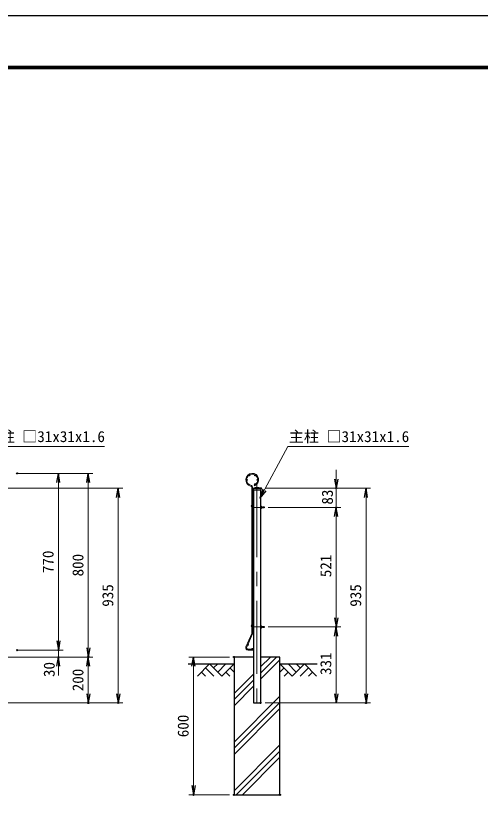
# Model space of a CAD drawing. Units: millimetres, scale not verified. Extents: x -4200 to 4200, y -2970 to 2970.
# Drawn here: x -731 to 1292, y -435 to 2970 of the extents above; entities that cross this region are included whole.
import ezdxf
from ezdxf.enums import TextEntityAlignment as Align

# ---------------------------------------------------------------- set-up
doc = ezdxf.new("R2010")
doc.units = ezdxf.units.MM
doc.header["$LTSCALE"] = 10
doc.header["$PDMODE"] = 32
doc.header["$PDSIZE"] = 5
doc.linetypes.add('USER1', pattern=[50.8, 31.75, -6.35, 6.35, -6.35])
for name, color, linetype, lineweight in [('0-1_D-BGD', 7, 'Continuous', 25), ('0-2_D-STR4', 7, 'Continuous', 25), ('0-3_D-STR-DIM', 7, 'Continuous', 13), ('0-4_D-STR3', 3, 'Continuous', 13), ('0-5_D-BMK', 2, 'USER1', 13), ('0-6_D-STR1', 1, 'Continuous', 25), ('0-7_D-STR2', 7, 'Continuous', 13), ('0-8_D-DCR-HCH', 7, 'Continuous', 13), ('0-B_D-STR-TXT', 7, 'Continuous', 25), ('0-C_D-TTL', 7, 'Continuous', 25)]:
    doc.layers.add(name, color=color, linetype=linetype, lineweight=lineweight)
doc.layers.add('0-9_0', color=7, linetype='Continuous')
doc.layers.add('0-A_Defpoints', color=7, linetype='Continuous')
doc.styles.add('ＭＳ ゴシック', font='')
doc.styles.get('ＭＳ ゴシック').set_extended_font_data('MS Gothic')

# ---------------------------------------------------------------- blocks, each defined once
blk = doc.blocks.new('_Open')
at = {"layer": '0-9_0'}
blk.add_line((-10, 1.667), (0, 0), dxfattribs=at)
blk.add_lwpolyline([(-10, -1.667), (0, 0), (-10, 0)], dxfattribs=at)

msp = doc.modelspace()

# ---------------------------------------------------------------- linework, layer by layer
at = {"layer": '0-1_D-BGD'}
for p, q in [((19.69, 146.6), (219.69, 146.6)), ((419.69, 146.6), (582.22, 146.6))]:
    msp.add_line(p, q, dxfattribs=at)
at = {"layer": '0-2_D-STR4'}
msp.add_lwpolyline([(304.19, 176.6), (219.69, 176.6), (219.69, -423.4), (419.69, -423.4), (419.69, 176.6), (335.19, 176.6)], dxfattribs=at)
at = {"layer": '0-3_D-STR-DIM'}
for p, q in [((664.38, 951.6), (664.38, 991.6)), ((-724.67, 976.6), (-524.67, 976.6)), ((-704.67, 976.6), (-394.67, 976.6)), ((-544.67, 936.6), (-544.67, 246.6)), ((-414.67, 936.6), (-414.67, 216.6)), ((-963.63, 911.6), (-264.67, 911.6)), ((356.19, 911.6), (684.38, 911.6)), ((356.19, 911.6), (814.38, 911.6)), ((664.38, 828.6), (664.38, 911.6)), ((-284.67, 871.6), (-284.67, 16.6)), ((794.38, 871.6), (794.38, 16.6)), ((368.52, 828.6), (684.38, 828.6)), ((368.52, 828.6), (684.38, 828.6)), ((664.38, 347.6), (664.38, 788.6)), ((664.38, 788.6), (664.38, 748.6)), ((368.52, 307.6), (684.38, 307.6)), ((368.52, 307.6), (684.38, 307.6)), ((-544.67, 246.6), (-544.67, 286.6)), ((664.38, 16.6), (664.38, 267.6)), ((-724.67, 206.6), (-524.67, 206.6)), ((-704.67, 206.6), (-524.67, 206.6)), ((-544.67, 206.6), (-544.67, 176.6)), ((-880.13, 176.6), (-524.67, 176.6)), ((-880.13, 176.6), (-394.67, 176.6)), ((-860.13, 176.6), (-394.67, 176.6)), ((199.69, 176.6), (23.29, 176.6)), ((-544.67, 136.6), (-544.67, 96.6)), ((-414.67, 136.6), (-414.67, 16.6)), ((43.29, 136.6), (43.29, -383.4)), ((-964.63, -23.4), (-394.67, -23.4)), ((-964.63, -23.4), (-264.67, -23.4)), ((355.19, -23.4), (684.38, -23.4)), ((355.19, -23.4), (814.38, -23.4)), ((199.69, -423.4), (23.29, -423.4))]:
    msp.add_line(p, q, dxfattribs=at)
at = {"layer": '0-4_D-STR3'}
for p, q in [((296.56, 838.5), (296.99, 839.07)), ((303.69, 839.32), (300.59, 841.65)), ((300.71, 835.37), (303.69, 839.32)), ((302.79, 831.2), (304.19, 831.2)), ((302.79, 826), (304.19, 826)), ((339.32, 834.13), (335.19, 834.13)), ((335.19, 834.13), (335.19, 823.08)), ((339.32, 831.36), (335.19, 831.36)), ((339.32, 825.84), (335.19, 825.84)), ((339.32, 823.08), (335.19, 823.08)), ((339.82, 832.76), (339.82, 824.26)), ((339.82, 826), (343.83, 826)), ((296.56, 317.5), (296.99, 318.07)), ((303.69, 318.32), (300.59, 320.65)), ((300.71, 314.37), (303.69, 318.32)), ((302.79, 310.2), (304.19, 310.2)), ((335.19, 313.13), (335.19, 302.08)), ((339.32, 313.13), (335.19, 313.13)), ((339.32, 310.36), (335.19, 310.36)), ((339.82, 311.76), (339.82, 303.26)), ((302.79, 305), (304.19, 305)), ((339.32, 304.84), (335.19, 304.84)), ((339.32, 302.08), (335.19, 302.08)), ((339.82, 305), (343.83, 305))]:
    msp.add_line(p, q, dxfattribs=at)
for points in [[(339.82, 831.2), (343.83, 831.2), (343.83, 826)], [(339.82, 310.2), (343.83, 310.2), (343.83, 305)]]:
    msp.add_lwpolyline(points, dxfattribs=at)
for centre, radius, start, end in [((302.79, 833.8), 7.8, 143, 221.96156), ((302.79, 833.8), 2.6, 143, 147.797), ((302.79, 833.8), 2.6, 212.203, 270), ((302.79, 833.8), 7.8, 253.6171, 270), ((335.16, 825.82), 0.031, 40.87793, 319.12207), ((331.94, 828.6), 7.88, 339.48158, 20.51842), ((337.7, 824.46), 2.13, 319.53759, 40.46241), ((337.67, 832.75), 2.16, 320.19668, 39.80332), ((340.79, 828.6), 4, 319.4584, 40.5416), ((302.79, 312.8), 7.8, 143, 221.96156), ((302.79, 312.8), 2.6, 143, 147.797), ((302.79, 312.8), 2.6, 212.203, 270), ((331.94, 307.6), 7.88, 339.48158, 20.51842), ((337.67, 311.75), 2.16, 320.19668, 39.80332), ((340.79, 307.6), 4, 319.4584, 40.5416), ((302.79, 312.8), 7.8, 253.6171, 270), ((335.16, 304.82), 0.031, 40.87793, 319.12207), ((337.7, 303.46), 2.13, 319.53759, 40.46241)]:
    msp.add_arc(centre, radius, start, end, dxfattribs=at)
at = {"layer": '0-5_D-BMK'}
for p, q in [((319.69, 929.1), (319.69, -45.15)), ((302.79, 828.6), (348.52, 828.6)), ((302.79, 307.6), (348.52, 307.6))]:
    msp.add_line(p, q, dxfattribs=at)
at = {"layer": '0-6_D-STR1'}
for p, q in [((303.19, 911.6), (313.69, 915.6)), ((303.19, 911.6), (336.19, 911.6)), ((303.19, 911.6), (303.19, 904.6)), ((303.19, 904.6), (336.19, 904.6)), ((304.19, 904.6), (304.19, -23.4)), ((313.69, 915.6), (325.69, 915.6)), ((325.69, 915.6), (336.19, 911.6)), ((335.19, 904.6), (335.19, -23.4)), ((336.19, 911.6), (336.19, 904.6)), ((304.19, -23.4), (335.19, -23.4))]:
    msp.add_line(p, q, dxfattribs=at)
at = {"layer": '0-7_D-STR2'}
for p, q in [((307.63, 925.86), (308.94, 922.51)), ((296.99, 915.19), (296.99, 832.6)), ((300.59, 915.19), (300.59, 832.6)), ((296.99, 832.6), (296.99, 311.6)), ((300.59, 832.6), (300.59, 311.6)), ((296.99, 281.66), (296.99, 311.6)), ((300.59, 281.66), (300.59, 311.6)), ((271.58, 220.51), (296.48, 279.16)), ((274.9, 219.1), (299.79, 277.75)), ((302.59, 210.2), (280.79, 210.2)), ((302.59, 206.6), (280.79, 206.6)), ((302.59, 210.2), (302.59, 206.6))]:
    msp.add_line(p, q, dxfattribs=at)
for centre in [(287.49, 968.17), (310.09, 968.17), (276.19, 948.6), (310.09, 929.03), (321.39, 948.6), (302.39, 832.6), (302.39, 702.35), (302.39, 572.1), (302.39, 441.85), (302.39, 311.6), (281.32, 229.63), (299.09, 212)]:
    msp.add_circle(centre, 1.8, dxfattribs=at)
for centre, radius, start, end in [((298.79, 948.6), 28, 291.25, 256.20952), ((298.79, 948.6), 24.4, 291.25, 256.20952), ((290.59, 915.19), 6.4, 0, 76.20952), ((290.59, 915.19), 10, 0, 76.20952), ((290.59, 281.66), 6.4, 337, 0), ((290.59, 281.66), 10, 337, 0), ((280.79, 216.6), 10, 157, 270), ((280.79, 216.6), 6.4, 157, 270)]:
    msp.add_arc(centre, radius, start, end, dxfattribs=at)
at = {"layer": '0-8_D-DCR-HCH'}
for p, q in [((335.19, 106.69), (405.1, 176.6)), ((335.19, 133.2), (378.59, 176.6)), ((113.26, 146.6), (60.05, 93.39)), ((113.26, 146.6), (166.47, 93.39)), ((131, 128.86), (148.74, 146.6)), ((148.74, 111.13), (184.21, 146.6)), ((166.47, 93.39), (219.69, 146.6)), ((335.19, 80.17), (419.69, 164.67)), ((472.9, 93.39), (419.69, 146.6)), ((490.64, 111.13), (455.16, 146.6)), ((526.11, 146.6), (472.9, 93.39)), ((508.47, 128.77), (490.64, 146.6)), ((526.11, 146.6), (579.32, 93.39)), ((77.79, 111.13), (95.61, 93.39)), ((95.53, 128.86), (131.16, 93.39)), ((184.21, 111.13), (202.03, 93.39)), ((201.95, 128.86), (219.69, 111.21)), ((219.69, 17.7), (304.19, 102.2)), ((437.42, 128.86), (419.69, 111.21)), ((455.16, 111.13), (437.34, 93.39)), ((543.85, 128.86), (508.21, 93.39)), ((561.59, 111.13), (543.77, 93.39)), ((219.69, -8.81), (304.19, 75.69)), ((219.69, -35.33), (304.19, 49.17)), ((219.69, -194.43), (419.69, 5.57)), ((219.69, -220.95), (419.69, -20.95)), ((219.69, -247.46), (419.69, -47.46)), ((219.69, -406.56), (419.69, -206.56)), ((229.37, -423.4), (419.69, -233.08)), ((255.88, -423.4), (419.69, -259.6)), ((414.98, -423.4), (419.69, -418.69))]:
    msp.add_line(p, q, dxfattribs=at)
at = {"layer": '0-A_Defpoints'}
for p in [(-724.67, 976.6), (336.19, 911.6), (664.38, 911.6), (348.52, 828.6), (664.38, 828.6), (348.52, 307.6), (664.38, 307.6), (-724.67, 206.6), (-544.67, 206.6), (-544.67, 176.6), (-414.67, 176.6), (219.69, 176.6), (-414.67, -23.4), (-284.67, -23.4), (335.19, -23.4), (794.38, -23.4), (43.29, -423.4), (219.69, -423.4), (219.69, -423.4), (419.69, -423.4)]:
    msp.add_point(p, dxfattribs=at)
at = {"layer": '0-B_D-STR-TXT', "lineweight": 13}
for points in [[(-343.74, 1094.11), (-870.98, 1094.11), (-990.77, 870.47)], [(980.65, 1094.11), (453.41, 1094.11), (333.63, 870.47)]]:
    msp.add_lwpolyline(points, dxfattribs=at)
at = {"layer": '0-C_D-TTL', "color": 2}
msp.add_lwpolyline([(-4199.68, 2970.23), (4200.32, 2970.23), (4200.32, -2969.77), (-4199.68, -2969.77)], close=True, dxfattribs=at)
at = {"layer": '0-C_D-TTL'}
for points in [[(-3929.68, 2750.23), (3930.32, 2750.23), (3930.32, -2749.77), (-3929.68, -2749.77)], [(-3927.18, 2747.73), (3927.82, 2747.73), (3927.82, -2747.27), (-3927.18, -2747.27)], [(-3924.68, 2745.23), (3925.32, 2745.23), (3925.32, -2744.77), (-3924.68, -2744.77)], [(-3922.18, 2742.73), (3922.82, 2742.73), (3922.82, -2742.27), (-3922.18, -2742.27)], [(-3919.68, 2740.23), (3920.32, 2740.23), (3920.32, -2739.77), (-3919.68, -2739.77)]]:
    msp.add_lwpolyline(points, close=True, dxfattribs=at)

# ---------------------------------------------------------------- block references
at = {"layer": '0-3_D-STR-DIM', "xscale": 4, "yscale": 4}
for p, rotation in [((-544.67, 976.6), 90), ((-414.67, 976.6), 90), ((664.38, 911.6), 270), ((-284.67, 911.6), 90), ((794.38, 911.6), 90), ((664.38, 828.6), 90), ((664.38, 828.6), 90), ((664.38, 307.6), 270), ((664.38, 307.6), 90), ((-544.67, 206.6), 270), ((-544.67, 206.6), 270), ((-414.67, 176.6), 270), ((-544.67, 176.6), 90), ((-414.67, 176.6), 90), ((43.29, 176.6), 90), ((-414.67, -23.4), 270), ((-284.67, -23.4), 270), ((664.38, -23.4), 270), ((794.38, -23.4), 270), ((43.29, -423.4), 270)]:
    msp.add_blockref('_Open', p, dxfattribs=dict(at, rotation=rotation))
at = {"layer": '0-B_D-STR-TXT', "xscale": 4, "yscale": 4, "rotation": 241.82519}
msp.add_blockref('_Open', (332.68, 868.71), dxfattribs=at)

# ---------------------------------------------------------------- texts
at = {"layer": '0-3_D-STR-DIM', "style": 'ＭＳ ゴシック'}
for s, p in [('83', (664.38, 840.55)), ('770', (-551.42, 542.1)), ('800', (-421.42, 527.73)), ('521', (657.63, 524.3)), ('935', (-291.42, 395.63)), ('935', (787.63, 395.63)), ('331', (657.63, 98.3)), ('30', (-546.54, 89.52)), ('200', (-421.42, 27.6)), ('600', (36.55, -172.65))]:
    msp.add_text(s, height=48.09, rotation=90, dxfattribs=at).set_placement(p, align=Align.BOTTOM_LEFT)
at = {"layer": '0-B_D-STR-TXT', "style": 'ＭＳ ゴシック'}
for p in [(-866.13, 1098.37), (458.26, 1098.37)]:
    msp.add_text('主柱 □31x31x1.6', height=48.09, dxfattribs=at).set_placement(p, align=Align.BOTTOM_LEFT)

doc.saveas('drawing.dxf')
